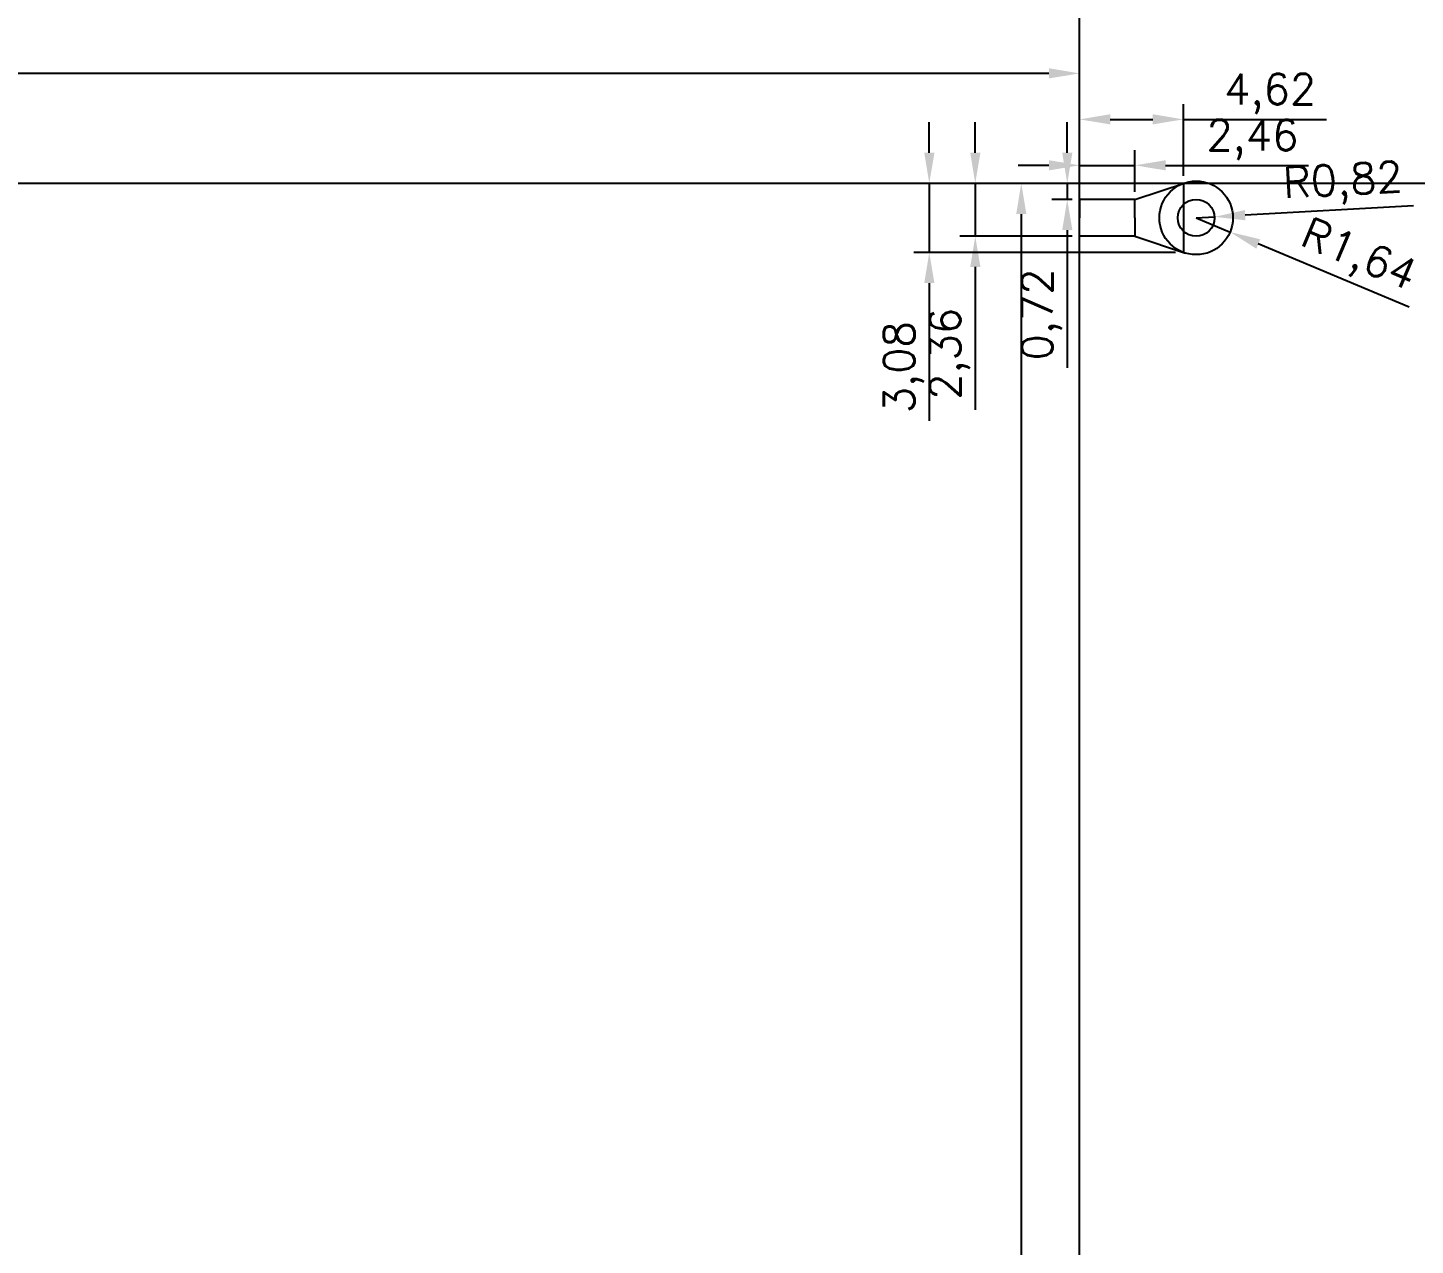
# Model space of a CAD drawing. Header units: millimetres. Extents: x -75 to 2023, y 0 to 1744.
# Drawn here: x 141.3 to 254.5, y 654.9 to 754.2 of the extents above; entities that cross this region are included whole.
import ezdxf

# ---------------------------------------------------------------- set-up
doc = ezdxf.new("R2010")
doc.units = ezdxf.units.MM
doc.styles.get("Standard").update_dxf_attribs({"font": 'txt', "bigfont": 'gbcbig.shx'})
doc.dimstyles.new('ISO-25', dxfattribs={"dimtxt": 2.5, "dimasz": 2.5, "dimexe": 1.25, "dimexo": 0.625, "dimtad": 1, "dimlfac": 0.54648, "dimtxsty": 'Standard', "dimcen": 2.5, "dimadec": 0, "dimazin": 0, "dimtfac": 1, "dimtmove": 0, "dimatfit": 3, "dimfxl": 1, "dimarcsym": 0})

# ---------------------------------------------------------------- blocks, each defined once
blk = doc.blocks.new('OT1-3')
for p, q in [((4.51, 1.49), (8.64, 2.87)), ((4.51, -1.49), (8.64, -2.87))]:
    blk.add_line(p, q)
for points in [[(4.5, 0), (4.5, 1.5), (0, 1.5), (0, 0)], [(4.5, 0), (4.5, -1.5), (0, -1.5), (0, 0)]]:
    blk.add_lwpolyline(points)
for radius in [3, 1.5]:
    blk.add_circle((9.5, 0), radius)
blk = doc.blocks.new('*D198')
at = {"color": 0, "lineweight": -2}
for p, q in [((227.11, 742.15), (227.11, 744.25)), ((231.62, 740.83), (231.62, 744.25)), ((224.61, 743), (222.11, 743)), ((227.11, 743), (231.62, 743)), ((234.12, 743), (245.78, 743))]:
    blk.add_line(p, q, dxfattribs=at)
at = {"color": 0}
for points in [[(224.61, 743.42), (224.61, 742.59), (227.11, 743)], [(234.12, 743.42), (234.12, 742.59), (231.62, 743)]]:
    blk.add_solid(points, dxfattribs=at)
at = {"layer": 'Defpoints', "color": 0}
for p in [(231.62, 743), (227.11, 741.53), (231.62, 740.21)]:
    blk.add_point(p, dxfattribs=at)
at = {"color": 0, "insert": (241.2, 745.09), "char_height": 2.5, "attachment_point": 5}
blk.add_mtext('2,46', dxfattribs=at)
blk = doc.blocks.new('*D199')
at = {"color": 0, "lineweight": -2}
for p, q in [((227.11, 742.15), (227.11, 748)), ((235.57, 742.15), (235.57, 748)), ((229.61, 746.75), (233.07, 746.75)), ((235.57, 746.75), (247.24, 746.75))]:
    blk.add_line(p, q, dxfattribs=at)
at = {"color": 0}
for points in [[(229.61, 747.17), (229.61, 746.34), (227.11, 746.75)], [(233.07, 747.17), (233.07, 746.34), (235.57, 746.75)]]:
    blk.add_solid(points, dxfattribs=at)
at = {"layer": 'Defpoints', "color": 0}
for p in [(235.57, 746.75), (227.11, 741.53), (235.57, 741.53)]:
    blk.add_point(p, dxfattribs=at)
at = {"color": 0, "insert": (242.65, 748.84), "char_height": 2.5, "attachment_point": 5}
blk.add_mtext('4,62', dxfattribs=at)
blk = doc.blocks.new('*D200')
at = {"color": 0, "lineweight": -2}
for p, q in [((9.5, 0.62), (9.5, 751.75)), ((227.11, 742.15), (227.11, 751.75)), ((224.61, 750.5), (12, 750.5))]:
    blk.add_line(p, q, dxfattribs=at)
at = {"color": 0}
for points in [[(12, 750.92), (12, 750.09), (9.5, 750.5)], [(224.61, 750.92), (224.61, 750.09), (227.11, 750.5)]]:
    blk.add_solid(points, dxfattribs=at)
at = {"layer": 'Defpoints', "color": 0}
for p in [(9.5, 750.5), (227.11, 741.53), (9.5, 0)]:
    blk.add_point(p, dxfattribs=at)
at = {"color": 0, "insert": (118.31, 752.59), "char_height": 2.5, "attachment_point": 5}
blk.add_mtext('118,92', dxfattribs=at)
blk = doc.blocks.new('*D201')
at = {"color": 0, "lineweight": -2}
for p, q in [((226.1, 744.03), (226.1, 746.53)), ((226.49, 741.53), (224.85, 741.53)), ((226.1, 741.53), (226.1, 740.22)), ((226.49, 740.22), (224.85, 740.22)), ((226.1, 737.72), (226.1, 726.47))]:
    blk.add_line(p, q, dxfattribs=at)
at = {"color": 0}
for points in [[(225.69, 744.03), (226.52, 744.03), (226.1, 741.53)], [(225.69, 737.72), (226.52, 737.72), (226.1, 740.22)]]:
    blk.add_solid(points, dxfattribs=at)
at = {"layer": 'Defpoints', "color": 0}
for p in [(227.11, 741.53), (226.1, 740.22), (227.11, 740.22)]:
    blk.add_point(p, dxfattribs=at)
at = {"color": 0, "insert": (224.02, 730.84), "char_height": 2.5, "attachment_point": 5, "rotation": 90}
blk.add_mtext('0,72', dxfattribs=at)
blk = doc.blocks.new('*D202')
at = {"color": 0, "lineweight": -2}
for p, q in [((226.49, 741.53), (221.1, 741.53)), ((222.35, 739.03), (222.35, 2.5)), ((10.12, 0), (223.6, 0))]:
    blk.add_line(p, q, dxfattribs=at)
at = {"color": 0}
for points in [[(221.94, 739.03), (222.77, 739.03), (222.35, 741.53)], [(221.94, 2.5), (222.77, 2.5), (222.35, 0)]]:
    blk.add_solid(points, dxfattribs=at)
at = {"layer": 'Defpoints', "color": 0}
for p in [(227.11, 741.53), (9.5, 0), (222.35, 0)]:
    blk.add_point(p, dxfattribs=at)
at = {"color": 0, "insert": (220.27, 370.76), "char_height": 2.5, "attachment_point": 5, "rotation": 90}
blk.add_mtext('405,23', dxfattribs=at)
blk = doc.blocks.new('*D203')
at = {"color": 0, "lineweight": -2}
for p, q in [((218.6, 744.03), (218.6, 746.53)), ((226.49, 741.53), (217.35, 741.53)), ((218.6, 741.53), (218.6, 737.22)), ((226.49, 737.22), (217.35, 737.22)), ((218.6, 734.72), (218.6, 723.05))]:
    blk.add_line(p, q, dxfattribs=at)
at = {"color": 0}
for points in [[(218.19, 744.03), (219.02, 744.03), (218.6, 741.53)], [(218.19, 734.72), (219.02, 734.72), (218.6, 737.22)]]:
    blk.add_solid(points, dxfattribs=at)
at = {"layer": 'Defpoints', "color": 0}
for p in [(227.11, 741.53), (218.6, 737.22), (227.11, 737.22)]:
    blk.add_point(p, dxfattribs=at)
at = {"color": 0, "insert": (216.52, 727.63), "char_height": 2.5, "attachment_point": 5, "rotation": 90}
blk.add_mtext('2,36', dxfattribs=at)
blk = doc.blocks.new('*D204')
at = {"color": 0, "lineweight": -2}
for p, q in [((214.85, 744.03), (214.85, 746.53)), ((226.49, 741.53), (213.6, 741.53)), ((214.85, 741.53), (214.85, 735.9)), ((234.94, 735.9), (213.6, 735.9)), ((214.85, 733.4), (214.85, 722.15))]:
    blk.add_line(p, q, dxfattribs=at)
at = {"color": 0}
for points in [[(214.44, 744.03), (215.27, 744.03), (214.85, 741.53)], [(214.44, 733.4), (215.27, 733.4), (214.85, 735.9)]]:
    blk.add_solid(points, dxfattribs=at)
at = {"layer": 'Defpoints', "color": 0}
for p in [(227.11, 741.53), (214.85, 735.9), (235.57, 735.9)]:
    blk.add_point(p, dxfattribs=at)
at = {"color": 0, "insert": (212.77, 726.53), "char_height": 2.5, "attachment_point": 5, "rotation": 90}
blk.add_mtext('3,08', dxfattribs=at)
blk = doc.blocks.new('*D205')
at = {"color": 0, "lineweight": -2}
for p, q in [((254.33, 739.7), (240.6, 738.94)), ((236.61, 738.72), (238.11, 738.8))]:
    blk.add_line(p, q, dxfattribs=at)
at = {"color": 0}
blk.add_solid([(240.58, 739.35), (240.63, 738.52), (238.11, 738.8)], dxfattribs=at)
at = {"layer": 'Defpoints', "color": 0}
for p in [(236.61, 738.72), (238.11, 738.8)]:
    blk.add_point(p, dxfattribs=at)
at = {"color": 0, "insert": (248.6, 741.47), "char_height": 2.5, "attachment_point": 5, "rotation": 3.1956}
blk.add_mtext('R0,82', dxfattribs=at)
blk = doc.blocks.new('*D206')
at = {"color": 0, "lineweight": -2}
for p, q in [((236.61, 738.72), (239.38, 737.56)), ((253.98, 731.43), (241.68, 736.59))]:
    blk.add_line(p, q, dxfattribs=at)
at = {"color": 0}
blk.add_solid([(241.84, 736.97), (241.52, 736.2), (239.38, 737.56)], dxfattribs=at)
at = {"layer": 'Defpoints', "color": 0}
for p in [(236.61, 738.72), (239.38, 737.56)]:
    blk.add_point(p, dxfattribs=at)
at = {"color": 0, "insert": (249.79, 735.45), "char_height": 2.5, "attachment_point": 5, "rotation": 337.2474}
blk.add_mtext('R1,64', dxfattribs=at)

msp = doc.modelspace()

# ---------------------------------------------------------------- linework, layer by layer
msp.add_line((235.57, 741.529), (235.57, 735.902))
for p, direction in [((227.111, 740.215), (0, 1)), ((235.57, 741.529), (-1, 0))]:
    msp.add_xline(p, direction)

# ---------------------------------------------------------------- block references
msp.add_blockref('OT1-3', (227.111, 738.715))

# ---------------------------------------------------------------- dimensions: what is measured, and where the dimension line sits
for base, p2, picture, middle in [((9.5, 750.502), (9.5, 0), '*D200', (118.305, 752.585)), ((235.57, 746.752), (235.57, 741.529), '*D199', (242.653, 748.835)), ((231.616, 743.002), (231.616, 740.207), '*D198', (241.199, 745.085))]:
    dim = msp.add_linear_dim(base=base, p1=(227.111, 741.529), p2=p2, dimstyle='ISO-25')
    dim.commit()
    dim.dimension.update_dxf_attribs({"geometry": picture, "text_midpoint": middle})
for base, p2, picture, middle in [((214.853, 735.902), (235.57, 735.902), '*D204', (212.769, 726.527)), ((218.603, 737.215), (227.111, 737.215), '*D203', (216.519, 727.632)), ((226.103, 740.215), (227.111, 740.215), '*D201', (224.019, 730.84)), ((222.353, 0), (9.5, 0), '*D202', (220.269, 370.765))]:
    dim = msp.add_linear_dim(base=base, p1=(227.111, 741.529), p2=p2, angle=90, dimstyle='ISO-25')
    dim.commit()
    dim.dimension.update_dxf_attribs({"geometry": picture, "text_midpoint": middle})
for mpoint, picture, middle in [((238.108, 738.799), '*D205', (248.601, 741.471)), ((239.377, 737.555), '*D206', (249.789, 735.448))]:
    dim = msp.add_radius_dim(center=(236.611, 738.715), mpoint=mpoint, dimstyle='ISO-25')
    dim.commit()
    dim.dimension.update_dxf_attribs({"geometry": picture, "text_midpoint": middle})

doc.saveas('drawing.dxf')
